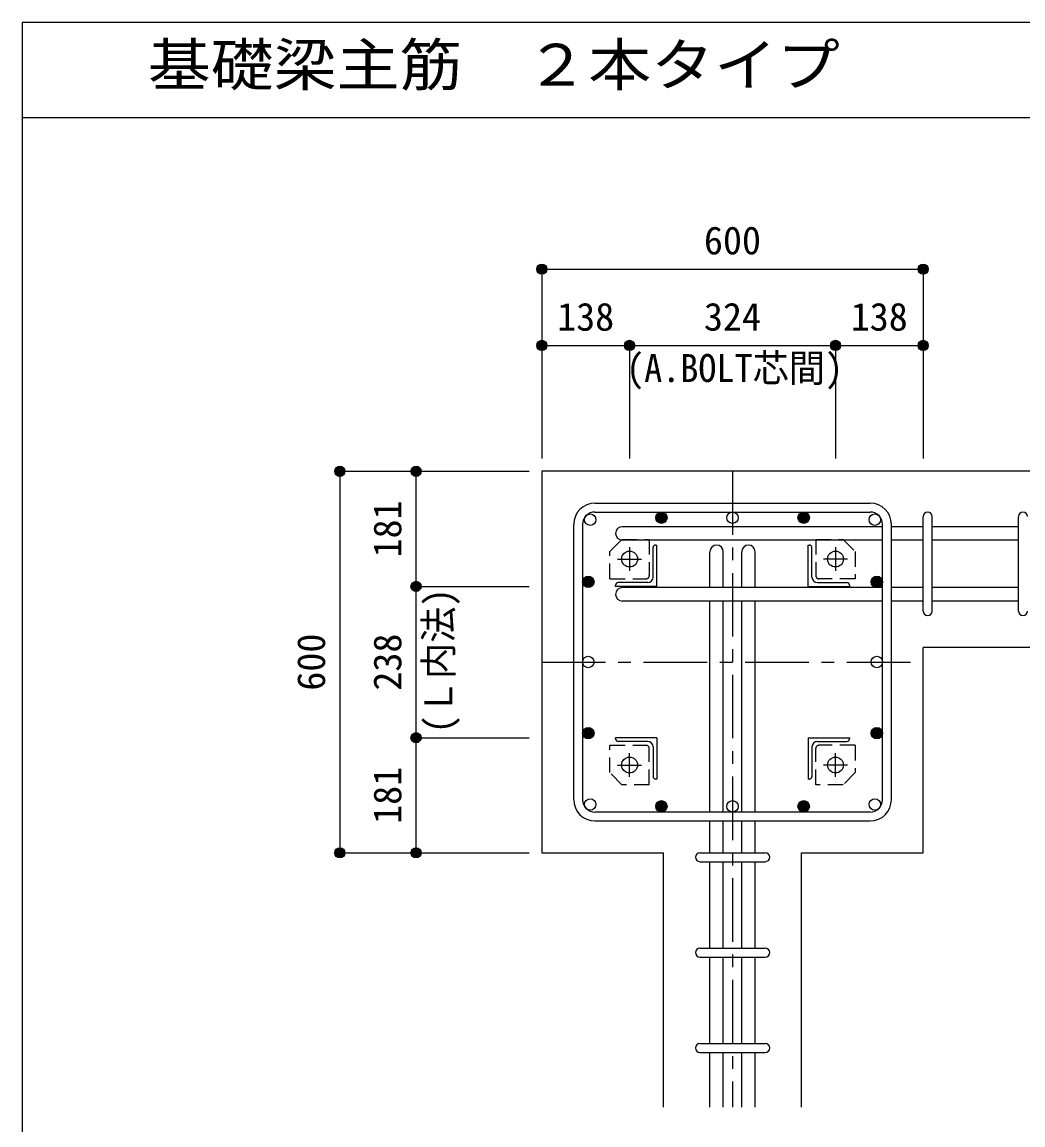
# Model space of a CAD drawing. Units: millimetres at full size, sheet at 1:20. Extents: x -3982 to 3969, y -2797 to 2801.
# Drawn here: x -3982 to -2407, y 1066 to 2801 of the extents above; entities that cross this region are included whole.
import ezdxf
from ezdxf.enums import TextEntityAlignment as Align

# ---------------------------------------------------------------- set-up
doc = ezdxf.new("R2010")
doc.units = ezdxf.units.MM
doc.header["$LTSCALE"] = 20
doc.header["$PDMODE"] = 32
doc.header["$PDSIZE"] = 10
doc.linetypes.add('CHAIN1', pattern=[8, 5, -1, 1, -1])
doc.linetypes.add('DASHED1', pattern=[1.8, 1.2, -0.6])
for name, color, linetype in [('6-1_躯体線', 2, 'Continuous'), ('6-2_A.Bolt_', 4, 'Continuous'), ('6-3_柱型主筋', 4, 'Continuous'), ('6-4_フープ', 7, 'Continuous'), ('6-5_梁主筋', 7, 'Continuous'), ('6-6_S.T.P.', 7, 'Continuous'), ('6-7_文字', 7, 'Continuous'), ('6-9_プレート', 4, 'DASHED1'), ('6-D_寸法', 4, 'Continuous'), ('F-0_枠', 6, 'Continuous')]:
    doc.layers.add(name, color=color, linetype=linetype)
doc.styles.add('ＭＳ ゴシック', font='')
doc.styles.get('ＭＳ ゴシック').set_extended_font_data('MS Gothic')

msp = doc.modelspace()

# ---------------------------------------------------------------- linework, layer by layer
at = {"layer": '6-1_躯体線'}
for p, q in [((-3163.87, 2094.12), (-3163.87, 1494.12)), ((-2163.87, 2094.12), (-3163.87, 2094.12)), ((-2163.87, 1817.12), (-2563.87, 1817.12)), ((-2563.87, 1494.12), (-2563.87, 1817.12)), ((-3163.87, 1494.12), (-2972.37, 1494.12)), ((-2972.37, 1094.12), (-2972.37, 1494.12)), ((-2755.37, 1494.12), (-2563.87, 1494.12)), ((-2755.37, 1094.12), (-2755.37, 1494.12))]:
    msp.add_line(p, q, dxfattribs=at)
at = {"layer": '6-2_A.Bolt_'}
for p, q in [((-2984.87, 1978.12), (-2982.87, 1978.12)), ((-2982.87, 1913.12), (-2982.87, 1978.12)), ((-2744.87, 1978.12), (-2742.87, 1978.12)), ((-2744.87, 1913.12), (-2744.87, 1978.12)), ((-2988.87, 1927.62), (-2988.87, 1974.12)), ((-2738.87, 1927.62), (-2738.87, 1974.12)), ((-3047.87, 1913.12), (-3047.87, 1915.12)), ((-2982.87, 1913.12), (-3047.87, 1913.12)), ((-2997.37, 1919.12), (-3043.87, 1919.12)), ((-2744.87, 1913.12), (-2679.87, 1913.12)), ((-2730.37, 1919.12), (-2683.87, 1919.12)), ((-2679.87, 1915.12), (-2679.87, 1913.12)), ((-3047.87, 1673.12), (-3047.87, 1675.12)), ((-2982.87, 1675.12), (-3047.87, 1675.12)), ((-2997.37, 1669.12), (-3043.87, 1669.12)), ((-2982.87, 1675.12), (-2982.87, 1610.12)), ((-2744.87, 1675.12), (-2679.87, 1675.12)), ((-2744.87, 1675.12), (-2744.87, 1610.12)), ((-2730.37, 1669.12), (-2683.87, 1669.12)), ((-2679.87, 1675.12), (-2679.87, 1673.12)), ((-2988.87, 1660.62), (-2988.87, 1614.12)), ((-2738.87, 1660.62), (-2738.87, 1614.12)), ((-2982.87, 1610.12), (-2984.87, 1610.12)), ((-2742.87, 1610.12), (-2744.87, 1610.12))]:
    msp.add_line(p, q, dxfattribs=at)
at = {"layer": '6-2_A.Bolt_', "linetype": 'CHAIN1'}
for p, q in [((-3025.87, 1974.92), (-3025.87, 1937.42)), ((-2701.87, 1974.92), (-2701.87, 1937.42)), ((-3044.67, 1956.12), (-3007.17, 1956.12)), ((-2683.07, 1956.12), (-2720.57, 1956.12)), ((-3025.87, 1613.32), (-3025.87, 1650.82)), ((-2701.87, 1613.32), (-2701.87, 1650.82)), ((-3044.67, 1632.12), (-3007.17, 1632.12)), ((-2683.07, 1632.12), (-2720.57, 1632.12))]:
    msp.add_line(p, q, dxfattribs=at)
at = {"layer": '6-2_A.Bolt_', "color": 3}
for centre in [(-3025.87, 1956.12), (-2701.87, 1956.12), (-3025.87, 1632.12), (-2701.87, 1632.12)]:
    msp.add_circle(centre, 12.5, dxfattribs=at)
at = {"layer": '6-2_A.Bolt_'}
for centre, radius, start, end in [((-2984.87, 1974.12), 4, 90, 180), ((-2742.87, 1974.12), 4, 0, 90), ((-2997.37, 1927.62), 8.5, 270, 0), ((-2730.37, 1927.62), 8.5, 180, 270), ((-3043.87, 1915.12), 4, 90, 180), ((-2683.87, 1915.12), 4, 0, 90), ((-3043.87, 1673.12), 4, 180, 270), ((-2997.37, 1660.62), 8.5, 0, 90), ((-2730.37, 1660.62), 8.5, 90, 180), ((-2683.87, 1673.12), 4, 270, 0), ((-2984.87, 1614.12), 4, 180, 270), ((-2742.87, 1614.12), 4, 270, 0)]:
    msp.add_arc(centre, radius, start, end, dxfattribs=at)
at = {"layer": '6-3_柱型主筋', "color": 3}
for centre in [(-2975.83, 2021.12), (-2975.83, 2021.12), (-2863.87, 2021.12), (-2751.9, 2021.12), (-3087.79, 2018.05), (-2639.94, 2018.05), (-3090.87, 1920.12), (-2636.87, 1920.12), (-2636.87, 1920.12), (-3090.87, 1794.12), (-3090.87, 1794.12), (-2636.87, 1794.12), (-3090.87, 1682.16), (-3090.87, 1682.16), (-2636.87, 1682.16), (-3087.79, 1570.2), (-2639.94, 1570.2), (-2975.83, 1567.12), (-2863.87, 1567.12), (-2751.9, 1567.12), (-2751.9, 1567.12)]:
    msp.add_circle(centre, 9, dxfattribs=at)
at = {"layer": '6-3_柱型主筋'}
for centre, radius in [((-2975.83, 2021.12), 9), ((-2751.9, 2021.12), 9), ((-2975.83, 2021.12), 8.1), ((-2975.83, 2021.12), 7.2), ((-2975.83, 2021.12), 6.3), ((-2975.83, 2021.12), 5.4), ((-2975.83, 2021.12), 4.5), ((-2975.83, 2021.12), 3.6), ((-2975.83, 2021.12), 2.7), ((-2975.83, 2021.12), 1.8), ((-2975.83, 2021.12), 0.9), ((-2751.9, 2021.12), 8.1), ((-2751.9, 2021.12), 7.2), ((-2751.9, 2021.12), 6.3), ((-2751.9, 2021.12), 5.4), ((-2751.9, 2021.12), 4.5), ((-2751.9, 2021.12), 3.6), ((-2751.9, 2021.12), 2.7), ((-2751.9, 2021.12), 1.8), ((-2751.9, 2021.12), 0.9), ((-3090.87, 1920.12), 9), ((-3090.87, 1920.12), 8.1), ((-3090.87, 1920.12), 7.2), ((-3090.87, 1920.12), 6.3), ((-2636.87, 1920.12), 9), ((-2636.87, 1920.12), 8.1), ((-2636.87, 1920.12), 7.2), ((-2636.87, 1920.12), 6.3), ((-3090.87, 1920.12), 5.4), ((-3090.87, 1920.12), 4.5), ((-3090.87, 1920.12), 3.6), ((-3090.87, 1920.12), 2.7), ((-3090.87, 1920.12), 1.8), ((-3090.87, 1920.12), 0.9), ((-2636.87, 1920.12), 5.4), ((-2636.87, 1920.12), 4.5), ((-2636.87, 1920.12), 3.6), ((-2636.87, 1920.12), 2.7), ((-2636.87, 1920.12), 1.8), ((-2636.87, 1920.12), 0.9), ((-3090.87, 1682.16), 9), ((-3090.87, 1682.16), 8.1), ((-3090.87, 1682.16), 7.2), ((-3090.87, 1682.16), 6.3), ((-3090.87, 1682.16), 5.4), ((-3090.87, 1682.16), 4.5), ((-3090.87, 1682.16), 3.6), ((-3090.87, 1682.16), 2.7), ((-3090.87, 1682.16), 1.8), ((-3090.87, 1682.16), 0.9), ((-2636.87, 1682.16), 9), ((-2636.87, 1682.16), 8.1), ((-2636.87, 1682.16), 7.2), ((-2636.87, 1682.16), 6.3), ((-2636.87, 1682.16), 5.4), ((-2636.87, 1682.16), 4.5), ((-2636.87, 1682.16), 3.6), ((-2636.87, 1682.16), 2.7), ((-2636.87, 1682.16), 1.8), ((-2636.87, 1682.16), 0.9), ((-2975.83, 1567.12), 9), ((-2975.83, 1567.12), 8.1), ((-2975.83, 1567.12), 7.2), ((-2975.83, 1567.12), 6.3), ((-2975.83, 1567.12), 5.4), ((-2975.83, 1567.12), 4.5), ((-2975.83, 1567.12), 3.6), ((-2975.83, 1567.12), 2.7), ((-2975.83, 1567.12), 1.8), ((-2975.83, 1567.12), 0.9), ((-2751.9, 1567.12), 9), ((-2751.9, 1567.12), 8.1), ((-2751.9, 1567.12), 7.2), ((-2751.9, 1567.12), 6.3), ((-2751.9, 1567.12), 5.4), ((-2751.9, 1567.12), 4.5), ((-2751.9, 1567.12), 3.6), ((-2751.9, 1567.12), 2.7), ((-2751.9, 1567.12), 1.8), ((-2751.9, 1567.12), 0.9)]:
    msp.add_circle(centre, radius, dxfattribs=at)
at = {"layer": '6-4_フープ'}
for p, q in [((-3080.37, 2044.12), (-2647.37, 2044.12)), ((-3080.37, 2030.12), (-2647.37, 2030.12)), ((-3113.87, 1577.62), (-3113.87, 2010.62)), ((-3099.87, 2010.62), (-3099.87, 1577.62)), ((-2627.87, 1577.62), (-2627.87, 2010.62)), ((-2613.87, 1577.62), (-2613.87, 2010.62)), ((-2647.37, 1558.12), (-3080.37, 1558.12)), ((-3080.37, 1544.12), (-2647.37, 1544.12))]:
    msp.add_line(p, q, dxfattribs=at)
for centre, radius, start, end in [((-3080.37, 2010.62), 33.5, 90, 180), ((-3080.37, 2010.62), 19.5, 90, 180), ((-2647.37, 2010.62), 33.5, 0, 90), ((-2647.37, 2010.62), 19.5, 0, 90), ((-3080.37, 1577.62), 33.5, 180, 270), ((-3080.37, 1577.62), 19.5, 180, 270), ((-2647.37, 1577.62), 33.5, 270, 0), ((-2647.37, 1577.62), 19.5, 270, 0)]:
    msp.add_arc(centre, radius, start, end, dxfattribs=at)
at = {"layer": '6-5_梁主筋'}
for p, q in [((-2627.87, 2007.05), (-3037.37, 2007.05)), ((-2563.87, 2007.05), (-2613.87, 2007.05)), ((-2413.87, 2007.05), (-2549.87, 2007.05)), ((-2627.87, 1986.05), (-3037.37, 1986.05)), ((-2563.87, 1986.05), (-2613.87, 1986.05)), ((-2413.87, 1986.05), (-2549.87, 1986.05)), ((-2899.37, 1911.12), (-2899.37, 1967.62)), ((-2878.37, 1911.12), (-2878.37, 1967.62)), ((-2849.37, 1911.12), (-2849.37, 1967.62)), ((-2828.37, 1911.12), (-2828.37, 1967.62)), ((-2627.87, 1911.12), (-3037.37, 1911.12)), ((-2563.87, 1911.12), (-2613.87, 1911.12)), ((-2413.87, 1911.12), (-2549.87, 1911.12)), ((-2627.87, 1890.12), (-3037.37, 1890.12)), ((-2899.37, 1558.12), (-2899.37, 1890.12)), ((-2878.37, 1558.12), (-2878.37, 1890.12)), ((-2849.37, 1558.12), (-2849.37, 1890.12)), ((-2828.37, 1558.12), (-2828.37, 1890.12)), ((-2563.87, 1890.12), (-2613.87, 1890.12)), ((-2413.87, 1890.12), (-2549.87, 1890.12)), ((-2899.37, 1494.12), (-2899.37, 1544.12)), ((-2878.37, 1494.12), (-2878.37, 1544.12)), ((-2849.37, 1494.12), (-2849.37, 1544.12)), ((-2828.37, 1494.12), (-2828.37, 1544.12)), ((-2899.37, 1344.12), (-2899.37, 1480.12)), ((-2878.37, 1344.12), (-2878.37, 1480.12)), ((-2849.37, 1344.12), (-2849.37, 1480.12)), ((-2828.37, 1344.12), (-2828.37, 1480.12)), ((-2899.37, 1194.12), (-2899.37, 1330.12)), ((-2878.37, 1194.12), (-2878.37, 1330.12)), ((-2849.37, 1194.12), (-2849.37, 1330.12)), ((-2828.37, 1194.12), (-2828.37, 1330.12)), ((-2899.37, 1094.12), (-2899.37, 1180.12)), ((-2878.37, 1094.12), (-2878.37, 1180.12)), ((-2849.37, 1094.12), (-2849.37, 1180.12)), ((-2828.37, 1094.12), (-2828.37, 1180.12))]:
    msp.add_line(p, q, dxfattribs=at)
for centre, start, end in [((-3037.37, 1996.55), 90, 270), ((-2888.87, 1967.62), 0, 180), ((-2838.87, 1967.62), 0, 180), ((-3037.37, 1900.62), 90, 270)]:
    msp.add_arc(centre, 10.5, start, end, dxfattribs=at)
at = {"layer": '6-6_S.T.P.'}
for p, q in [((-2563.87, 1874.12), (-2563.87, 2022.66)), ((-2549.87, 1874.12), (-2549.87, 2022.66)), ((-2413.87, 1874.12), (-2413.87, 2022.66)), ((-2915.37, 1494.12), (-2812.37, 1494.12)), ((-2915.37, 1480.12), (-2812.37, 1480.12)), ((-2915.37, 1344.12), (-2812.37, 1344.12)), ((-2915.37, 1330.12), (-2812.37, 1330.12)), ((-2915.37, 1194.12), (-2812.37, 1194.12)), ((-2915.37, 1180.12), (-2812.37, 1180.12))]:
    msp.add_line(p, q, dxfattribs=at)
for centre, start, end in [((-2556.87, 2023.05), 0, 180), ((-2556.87, 2023.05), 0, 180), ((-2556.87, 2023.05), 0, 180), ((-2556.87, 2023.05), 0, 180), ((-2406.87, 2023.05), 0, 180), ((-2556.87, 1874.12), 180, 0), ((-2556.87, 1874.12), 180, 0), ((-2556.87, 1874.12), 180, 0), ((-2556.87, 1874.12), 180, 0), ((-2406.87, 1874.12), 180, 0), ((-2915.37, 1487.12), 90, 270), ((-2915.37, 1487.12), 90, 270), ((-2915.37, 1487.12), 90, 270), ((-2915.37, 1487.12), 90, 270), ((-2812.37, 1487.12), 270, 90), ((-2812.37, 1487.12), 270, 90), ((-2812.37, 1487.12), 270, 90), ((-2812.37, 1487.12), 270, 90), ((-2915.37, 1337.12), 90, 270), ((-2812.37, 1337.12), 270, 90), ((-2915.37, 1187.12), 90, 270), ((-2812.37, 1187.12), 270, 90)]:
    msp.add_arc(centre, 7, start, end, dxfattribs=at)
at = {"layer": '6-9_プレート'}
for p, q in [((-2994.87, 1987.12), (-2994.87, 1930.12)), ((-2732.87, 1987.12), (-2689.87, 1987.12)), ((-2732.87, 1987.12), (-2732.87, 1930.12)), ((-3056.87, 1925.12), (-3056.87, 1968.12)), ((-3056.87, 1925.12), (-2999.87, 1925.12)), ((-2670.87, 1925.12), (-2727.87, 1925.12)), ((-3056.87, 1663.12), (-2999.87, 1663.12)), ((-2994.87, 1601.12), (-2994.87, 1658.12)), ((-2732.87, 1601.12), (-2732.87, 1658.12)), ((-2670.87, 1663.12), (-2727.87, 1663.12)), ((-2670.87, 1663.12), (-2670.87, 1620.12)), ((-2994.87, 1601.12), (-3037.87, 1601.12))]:
    msp.add_line(p, q, dxfattribs=at)
for points in [[(-3056.87, 1968.12), (-3037.87, 1987.12), (-2994.87, 1987.12)], [(-2689.87, 1987.12), (-2670.87, 1968.12), (-2670.87, 1925.12)], [(-3037.87, 1601.12), (-3056.87, 1620.12), (-3056.87, 1663.12)], [(-2670.87, 1620.12), (-2689.87, 1601.12), (-2732.87, 1601.12)]]:
    msp.add_lwpolyline(points, dxfattribs=at)
for centre, start, end in [((-2999.87, 1930.12), 270, 0), ((-2727.87, 1930.12), 180, 270), ((-2999.87, 1658.12), 0, 90), ((-2727.87, 1658.12), 90, 180)]:
    msp.add_arc(centre, 5, start, end, dxfattribs=at)
at = {"layer": '6-D_寸法'}
for p, q in [((-3163.87, 2412.15), (-2563.87, 2412.15)), ((-3163.87, 2412.15), (-3163.87, 2292.15)), ((-2563.87, 2412.15), (-2563.87, 2292.15)), ((-3163.87, 2292.15), (-3025.87, 2292.15)), ((-3163.87, 2292.15), (-3163.87, 2114.12)), ((-3025.87, 2292.15), (-3025.87, 2114.12)), ((-3025.87, 2292.15), (-2701.87, 2292.15)), ((-2701.87, 2292.15), (-2701.87, 2114.12)), ((-2701.87, 2292.15), (-2563.87, 2292.15)), ((-2563.87, 2292.15), (-2563.87, 2114.12)), ((-3481.89, 2094.12), (-3361.89, 2094.12)), ((-3481.89, 2094.12), (-3481.89, 1494.12)), ((-3361.89, 2094.12), (-3183.87, 2094.12)), ((-3361.89, 1913.12), (-3361.89, 2094.12)), ((-3361.89, 2094.12), (-3183.87, 2094.12)), ((-3361.89, 1675.12), (-3361.89, 1913.12)), ((-3361.89, 1913.12), (-3183.87, 1913.12)), ((-3361.89, 1494.12), (-3361.89, 1675.12)), ((-3361.89, 1675.12), (-3183.87, 1675.12)), ((-3481.89, 1494.12), (-3361.89, 1494.12)), ((-3361.89, 1494.12), (-3183.87, 1494.12)), ((-3361.89, 1494.12), (-3183.87, 1494.12)), ((-3361.89, 1494.12), (-3183.87, 1494.12))]:
    msp.add_line(p, q, dxfattribs=at)
at = {"layer": '6-D_寸法', "linetype": 'CHAIN1'}
for p, q in [((-2863.87, 2094.12), (-2863.87, 1094.12)), ((-3163.87, 1794.12), (-2563.87, 1794.12))]:
    msp.add_line(p, q, dxfattribs=at)
at = {"layer": '6-D_寸法'}
for points in [[(-3163.87, 2412.15), (-3163.87, 2292.15), (-3163.87, 2114.12)], [(-3481.89, 1494.12), (-3361.89, 1494.12), (-3183.87, 1494.12)], [(-3481.89, 1494.12), (-3361.89, 1494.12), (-3183.87, 1494.12)]]:
    msp.add_lwpolyline(points, dxfattribs=at)
for centre, radius in [((-3163.87, 2412.15), 8), ((-3163.87, 2412.15), 7.2), ((-3163.87, 2412.15), 6.4), ((-3163.87, 2412.15), 5.6), ((-3163.87, 2412.15), 4.8), ((-3163.87, 2412.15), 4), ((-3163.87, 2412.15), 3.2), ((-3163.87, 2412.15), 2.4), ((-3163.87, 2412.15), 1.6), ((-3163.87, 2412.15), 0.8), ((-2563.87, 2412.15), 8), ((-2563.87, 2412.15), 7.2), ((-2563.87, 2412.15), 6.4), ((-2563.87, 2412.15), 5.6), ((-2563.87, 2412.15), 4.8), ((-2563.87, 2412.15), 4), ((-2563.87, 2412.15), 3.2), ((-2563.87, 2412.15), 2.4), ((-2563.87, 2412.15), 1.6), ((-2563.87, 2412.15), 0.8), ((-3163.87, 2292.15), 8), ((-3163.87, 2292.15), 7.2), ((-3163.87, 2292.15), 6.4), ((-3163.87, 2292.15), 5.6), ((-3163.87, 2292.15), 4.8), ((-3163.87, 2292.15), 4), ((-3163.87, 2292.15), 3.2), ((-3163.87, 2292.15), 2.4), ((-3163.87, 2292.15), 1.6), ((-3163.87, 2292.15), 0.8), ((-3025.87, 2292.15), 8), ((-3025.87, 2292.15), 7.2), ((-3025.87, 2292.15), 6.4), ((-3025.87, 2292.15), 5.6), ((-3025.87, 2292.15), 4.8), ((-3025.87, 2292.15), 4), ((-3025.87, 2292.15), 3.2), ((-3025.87, 2292.15), 2.4), ((-3025.87, 2292.15), 1.6), ((-3025.87, 2292.15), 0.8), ((-2701.87, 2292.15), 8), ((-2701.87, 2292.15), 7.2), ((-2701.87, 2292.15), 6.4), ((-2701.87, 2292.15), 5.6), ((-2701.87, 2292.15), 4.8), ((-2701.87, 2292.15), 4), ((-2701.87, 2292.15), 3.2), ((-2701.87, 2292.15), 2.4), ((-2701.87, 2292.15), 1.6), ((-2701.87, 2292.15), 0.8), ((-2563.87, 2292.15), 8), ((-2563.87, 2292.15), 7.2), ((-2563.87, 2292.15), 6.4), ((-2563.87, 2292.15), 5.6), ((-2563.87, 2292.15), 4.8), ((-2563.87, 2292.15), 4), ((-2563.87, 2292.15), 3.2), ((-2563.87, 2292.15), 2.4), ((-2563.87, 2292.15), 1.6), ((-2563.87, 2292.15), 0.8), ((-3481.89, 2094.12), 8), ((-3481.89, 2094.12), 7.2), ((-3481.89, 2094.12), 6.4), ((-3481.89, 2094.12), 5.6), ((-3361.89, 2094.12), 8), ((-3361.89, 2094.12), 7.2), ((-3361.89, 2094.12), 6.4), ((-3361.89, 2094.12), 5.6), ((-3481.89, 2094.12), 4.8), ((-3481.89, 2094.12), 4), ((-3481.89, 2094.12), 3.2), ((-3481.89, 2094.12), 2.4), ((-3481.89, 2094.12), 1.6), ((-3481.89, 2094.12), 0.8), ((-3361.89, 2094.12), 4.8), ((-3361.89, 2094.12), 4), ((-3361.89, 2094.12), 3.2), ((-3361.89, 2094.12), 2.4), ((-3361.89, 2094.12), 1.6), ((-3361.89, 2094.12), 0.8), ((-3361.89, 1913.12), 8), ((-3361.89, 1913.12), 7.2), ((-3361.89, 1913.12), 6.4), ((-3361.89, 1913.12), 5.6), ((-3361.89, 1913.12), 4.8), ((-3361.89, 1913.12), 4), ((-3361.89, 1913.12), 3.2), ((-3361.89, 1913.12), 2.4), ((-3361.89, 1913.12), 1.6), ((-3361.89, 1913.12), 0.8), ((-3361.89, 1675.12), 8), ((-3361.89, 1675.12), 7.2), ((-3361.89, 1675.12), 6.4), ((-3361.89, 1675.12), 5.6), ((-3361.89, 1675.12), 4.8), ((-3361.89, 1675.12), 4), ((-3361.89, 1675.12), 3.2), ((-3361.89, 1675.12), 2.4), ((-3361.89, 1675.12), 1.6), ((-3361.89, 1675.12), 0.8), ((-3481.89, 1494.12), 8), ((-3481.89, 1494.12), 7.2), ((-3481.89, 1494.12), 6.4), ((-3481.89, 1494.12), 5.6), ((-3481.89, 1494.12), 4.8), ((-3481.89, 1494.12), 4), ((-3481.89, 1494.12), 3.2), ((-3481.89, 1494.12), 2.4), ((-3481.89, 1494.12), 1.6), ((-3481.89, 1494.12), 0.8), ((-3361.89, 1494.12), 8), ((-3361.89, 1494.12), 7.2), ((-3361.89, 1494.12), 6.4), ((-3361.89, 1494.12), 5.6), ((-3361.89, 1494.12), 4.8), ((-3361.89, 1494.12), 4), ((-3361.89, 1494.12), 3.2), ((-3361.89, 1494.12), 2.4), ((-3361.89, 1494.12), 1.6), ((-3361.89, 1494.12), 0.8)]:
    msp.add_circle(centre, radius, dxfattribs=at)
at = {"layer": '6-D_寸法', "color": 7}
for p in [(-3163.87, 2412.15), (-2563.87, 2412.15), (-3163.87, 2292.15), (-3025.87, 2292.15), (-2701.87, 2292.15), (-2563.87, 2292.15), (-3481.89, 2094.12), (-3361.89, 2094.12), (-3361.89, 1913.12), (-3361.89, 1675.12), (-3481.89, 1494.12), (-3361.89, 1494.12)]:
    msp.add_point(p, dxfattribs=at)
at = {"layer": 'F-0_枠'}
for q in [(3969.4, 2800.77), (-3981.92, -2796.83)]:
    msp.add_line((-3981.92, 2800.77), q, dxfattribs=at)
at = {"layer": 'F-0_枠', "color": 2}
msp.add_line((-3981.92, 2650.77), (2482.4, 2650.77), dxfattribs=at)

# ---------------------------------------------------------------- texts
at = {"layer": '6-7_文字', "color": 2, "style": 'ＭＳ ゴシック', "width": 1.1}
msp.add_text('\u3000\u3000基礎梁主筋\u3000２本タイプ', height=65.98, dxfattribs=at).set_placement((-3981.92, 2680.77), align=Align.BOTTOM_LEFT)
at = {"layer": '6-7_文字', "color": 4, "style": 'ＭＳ ゴシック', "width": 0.95}
msp.add_text('(A.BOLT芯間)', height=43.99, dxfattribs=at).set_placement((-3031.34, 2221.37), align=Align.BOTTOM_LEFT)
at = {"layer": '6-D_寸法', "style": 'ＭＳ ゴシック'}
for s, p in [('600', (-2908.87, 2422.15)), ('138', (-3139.87, 2302.15)), ('324', (-2908.87, 2302.15)), ('138', (-2677.87, 2302.15))]:
    msp.add_text(s, height=43.99, dxfattribs=at).set_placement(p, align=Align.BOTTOM_LEFT)
for s, p in [('181', (-3371.89, 1958.62)), ('600', (-3491.89, 1749.12)), ('238', (-3371.89, 1749.12)), ('181', (-3371.89, 1539.62))]:
    msp.add_text(s, height=43.99, rotation=90, dxfattribs=at).set_placement(p, align=Align.BOTTOM_LEFT)
at = {"layer": '6-D_寸法', "style": 'ＭＳ ゴシック', "width": 0.95}
msp.add_text('(Ｌ内法)', height=43.99, rotation=90, dxfattribs=at).set_placement((-3291.41, 1682.02), align=Align.BOTTOM_LEFT)

doc.saveas('drawing.dxf')
